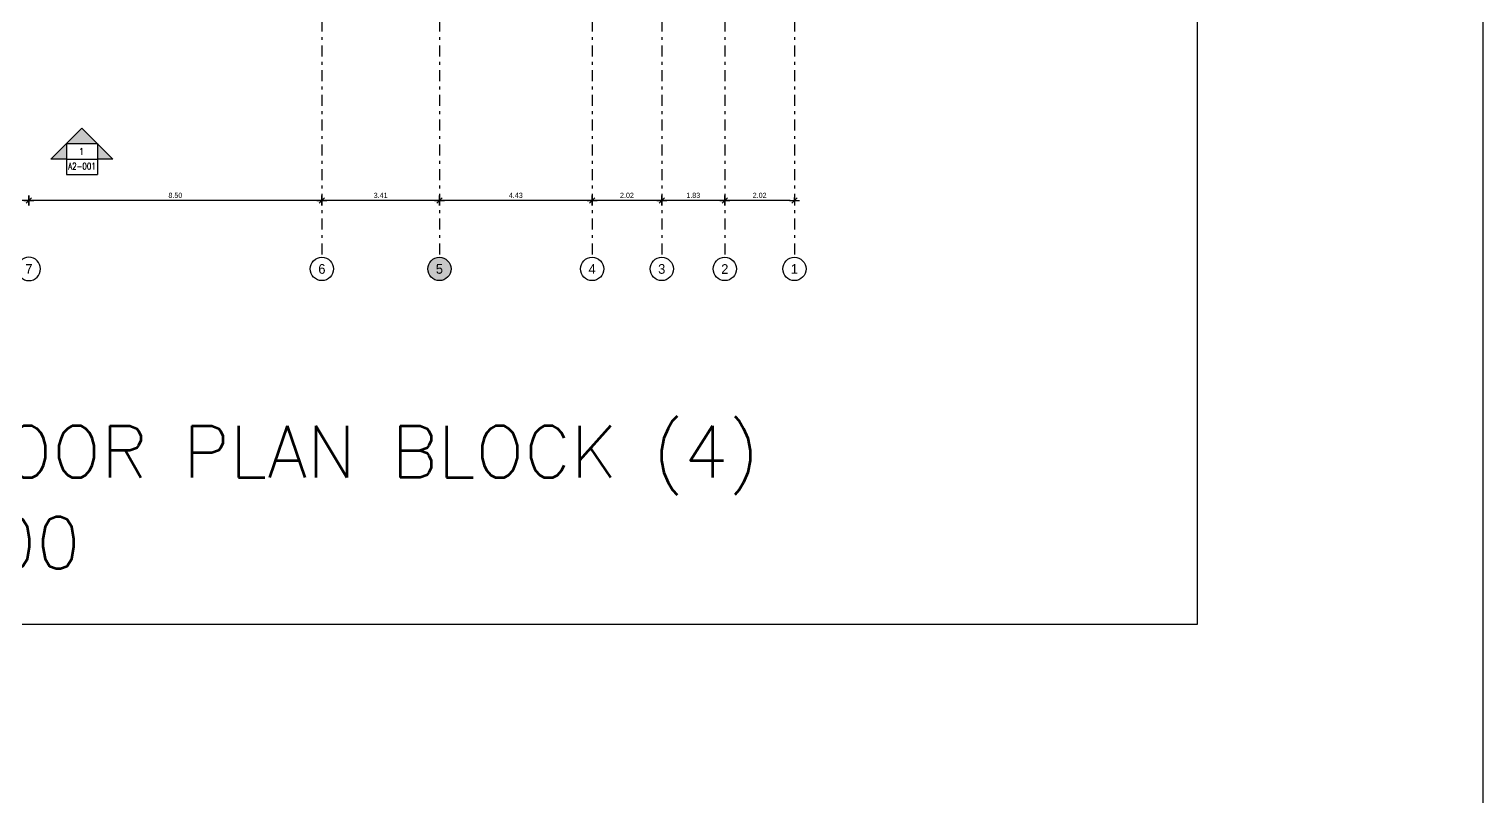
# Model space of a CAD drawing. Extents: x 185 to 567, y -69 to 170.
# Drawn here: x 515.9 to 566.5, y 95 to 121.7 of the extents above; entities that cross this region are included whole.
import ezdxf
from ezdxf.enums import TextEntityAlignment as Align

# ---------------------------------------------------------------- set-up
doc = ezdxf.new("R2010")
doc.units = 0
doc.header["$LTSCALE"] = 0.25
doc.header["$MEASUREMENT"] = 0
doc.header["$PDMODE"] = 35
doc.header["$PDSIZE"] = -1
for name, pattern in [('B4-PLANS$0$DASHDOT', [25.4, 12.7, -6.35, 0, -6.35]), ('B4-PLANS$0$DOT2', [0.125, 0, -0.125]), ('B4-PLANS$0$HIDDEN', [9.525, 6.35, -3.175])]:
    doc.linetypes.add(name, pattern=pattern)
doc.layers.get('0').update_dxf_attribs({"linetype": 'CONTINUOUS'})
doc.layers.get('Defpoints').update_dxf_attribs({"linetype": 'CONTINUOUS'})
for name, color, linetype in [('A-AX', 1, 'B4-PLANS$0$DASHDOT'), ('A-AXM', 4, 'CONTINUOUS'), ('A-EDM', 2, 'CONTINUOUS'), ('A-SYMB-50', 4, 'CONTINUOUS'), ('A-WL', 7, 'CONTINUOUS'), ('Karmid', 1, 'B4-PLANS$0$HIDDEN')]:
    doc.layers.add(name, color=color, linetype=linetype)
doc.styles.add('B4-PLANS$0$AUC-2-5', font='romans.shx', dxfattribs={"width": 0.85})
doc.styles.add('B4-PLANS$0$RAJ-2-5', font='romans.shx', dxfattribs={"width": 0.85})
doc.styles.add('B4-PLANS$0$ROMANS', font='romans.shx')
doc.styles.add('B4-PLANS$0$XA', font='XARAB.SHX')
doc.styles.add('B4-PLANS$0$XARAB', font='xarab.shx')
doc.dimstyles.new('B4-PLANS$0$DIM100', dxfattribs={"dimtxt": 0.15, "dimasz": 0.12, "dimexe": 0.1, "dimexo": 0, "dimgap": 0.05, "dimtad": 1, "dimzin": 3, "dimdsep": 46, "dimtxsty": 'B4-PLANS$0$XARAB', "dimblk": 'B4-PLANS$0$DTICK', "dimcen": 0.09, "dimclrd": 256, "dimclre": 4, "dimclrt": 3, "dimadec": 0, "dimazin": 3, "dimtfac": 1, "dimtix": 1, "dimtmove": 2, "dimatfit": 0, "dimldrblk": 'B4-PLANS$0$DTICK', "dimfxl": 0.15, "dimtolj": 1, "dimtzin": 3, "dimlwd": -3, "dimlwe": -3, "dimarcsym": 0})

# ---------------------------------------------------------------- blocks, each defined once
blk = doc.blocks.new('B4-PLANS$0$ACRU1')
at = {"color": 2}
blk.add_circle((0, 0), 600, dxfattribs=at)
at = {"style": 'B4-PLANS$0$ROMANS'}
blk.add_attdef('A', text='', height=450, dxfattribs=at).set_placement((0, 0), align=Align.MIDDLE)
blk = doc.blocks.new('B4-PLANS$0$DTICK')
for p, q in [((-1.21, 0), (1.21, 0)), ((0, 1.21), (0, -1.21))]:
    blk.add_line(p, q)
at = {"color": 3}
blk.add_line((-0.63, -0.63), (0.63, 0.63), dxfattribs=at)
blk = doc.blocks.new('*D53')
at = {"layer": 'A-EDM', "color": 4, "linetype": 'B4-PLANS$0$DOT2', "lineweight": -3, "transparency": 16777216}
for p, q in [((20.275, -24.585), (20.275, -24.485)), ((22.295, -24.585), (22.295, -24.485))]:
    blk.add_line(p, q, dxfattribs=at)
at = {"layer": 'A-EDM', "lineweight": -3, "transparency": 16777216}
blk.add_line((22.175, -24.585), (20.395, -24.585), dxfattribs=at)
at = {"layer": 'Defpoints', "color": 0, "transparency": 16777216}
for p in [(20.275, -24.585, 0), (20.275, -24.585), (22.295, -24.585, 0)]:
    blk.add_point(p, dxfattribs=at)
at = {"layer": 'A-EDM', "lineweight": -3, "transparency": 16777216, "xscale": 0.12, "yscale": 0.12, "zscale": 0.12, "rotation": 180}
blk.add_blockref('B4-PLANS$0$DTICK', (20.275, -24.585), dxfattribs=at)
at = {"layer": 'A-EDM', "lineweight": -3, "transparency": 16777216, "xscale": 0.12, "yscale": 0.12, "zscale": 0.12}
blk.add_blockref('B4-PLANS$0$DTICK', (22.295, -24.585), dxfattribs=at)
at = {"layer": 'A-EDM', "color": 3, "transparency": 16777216, "insert": (21.285, -24.437), "char_height": 0.15, "attachment_point": 5, "style": 'B4-PLANS$0$XARAB'}
blk.add_mtext('\\A1;2.02', dxfattribs=at)
blk = doc.blocks.new('*D54')
at = {"layer": 'A-EDM', "color": 4, "linetype": 'B4-PLANS$0$DOT2', "lineweight": -3, "transparency": 16777216}
for p, q in [((18.445, -24.585), (18.445, -24.485)), ((20.275, -24.585), (20.275, -24.485))]:
    blk.add_line(p, q, dxfattribs=at)
at = {"layer": 'A-EDM', "lineweight": -3, "transparency": 16777216}
blk.add_line((20.155, -24.585), (18.565, -24.585), dxfattribs=at)
at = {"layer": 'Defpoints', "color": 0, "transparency": 16777216}
for p in [(18.445, -24.585), (18.445, -24.585), (20.275, -24.585, 0)]:
    blk.add_point(p, dxfattribs=at)
at = {"layer": 'A-EDM', "lineweight": -3, "transparency": 16777216, "xscale": 0.12, "yscale": 0.12, "zscale": 0.12, "rotation": 180}
blk.add_blockref('B4-PLANS$0$DTICK', (18.445, -24.585), dxfattribs=at)
at = {"layer": 'A-EDM', "lineweight": -3, "transparency": 16777216, "xscale": 0.12, "yscale": 0.12, "zscale": 0.12}
blk.add_blockref('B4-PLANS$0$DTICK', (20.275, -24.585), dxfattribs=at)
at = {"layer": 'A-EDM', "color": 3, "transparency": 16777216, "insert": (19.36, -24.437), "char_height": 0.15, "attachment_point": 5, "style": 'B4-PLANS$0$XARAB'}
blk.add_mtext('\\A1;1.83', dxfattribs=at)
blk = doc.blocks.new('*D55')
at = {"layer": 'A-EDM', "color": 4, "linetype": 'B4-PLANS$0$DOT2', "lineweight": -3, "transparency": 16777216}
for p, q in [((16.425, -24.585), (16.425, -24.485)), ((18.445, -24.585), (18.445, -24.485))]:
    blk.add_line(p, q, dxfattribs=at)
at = {"layer": 'A-EDM', "lineweight": -3, "transparency": 16777216}
blk.add_line((18.325, -24.585), (16.545, -24.585), dxfattribs=at)
at = {"layer": 'Defpoints', "color": 0, "transparency": 16777216}
for p in [(16.425, -24.585, 0), (16.425, -24.585), (18.445, -24.585)]:
    blk.add_point(p, dxfattribs=at)
at = {"layer": 'A-EDM', "lineweight": -3, "transparency": 16777216, "xscale": 0.12, "yscale": 0.12, "zscale": 0.12, "rotation": 180}
blk.add_blockref('B4-PLANS$0$DTICK', (16.425, -24.585), dxfattribs=at)
at = {"layer": 'A-EDM', "lineweight": -3, "transparency": 16777216, "xscale": 0.12, "yscale": 0.12, "zscale": 0.12}
blk.add_blockref('B4-PLANS$0$DTICK', (18.445, -24.585), dxfattribs=at)
at = {"layer": 'A-EDM', "color": 3, "transparency": 16777216, "insert": (17.435, -24.437), "char_height": 0.15, "attachment_point": 5, "style": 'B4-PLANS$0$XARAB'}
blk.add_mtext('\\A1;2.02', dxfattribs=at)
blk = doc.blocks.new('*D56')
at = {"layer": 'A-EDM', "color": 4, "linetype": 'B4-PLANS$0$DOT2', "lineweight": -3, "transparency": 16777216}
for p, q in [((11.995, -24.585), (11.995, -24.485)), ((16.425, -24.585), (16.425, -24.485))]:
    blk.add_line(p, q, dxfattribs=at)
at = {"layer": 'A-EDM', "lineweight": -3, "transparency": 16777216}
blk.add_line((16.305, -24.585), (12.115, -24.585), dxfattribs=at)
at = {"layer": 'Defpoints', "color": 0, "transparency": 16777216}
for p in [(11.995, -24.585, 0), (11.995, -24.585), (16.425, -24.585, 0)]:
    blk.add_point(p, dxfattribs=at)
at = {"layer": 'A-EDM', "lineweight": -3, "transparency": 16777216, "xscale": 0.12, "yscale": 0.12, "zscale": 0.12, "rotation": 180}
blk.add_blockref('B4-PLANS$0$DTICK', (11.995, -24.585), dxfattribs=at)
at = {"layer": 'A-EDM', "lineweight": -3, "transparency": 16777216, "xscale": 0.12, "yscale": 0.12, "zscale": 0.12}
blk.add_blockref('B4-PLANS$0$DTICK', (16.425, -24.585), dxfattribs=at)
at = {"layer": 'A-EDM', "color": 3, "transparency": 16777216, "insert": (14.21, -24.437), "char_height": 0.15, "attachment_point": 5, "style": 'B4-PLANS$0$XARAB'}
blk.add_mtext('\\A1;4.43', dxfattribs=at)
blk = doc.blocks.new('*D57')
at = {"layer": 'A-EDM', "color": 4, "linetype": 'B4-PLANS$0$DOT2', "lineweight": -3, "transparency": 16777216}
for p, q in [((8.585, -24.585), (8.585, -24.485)), ((11.995, -24.585), (11.995, -24.485))]:
    blk.add_line(p, q, dxfattribs=at)
at = {"layer": 'A-EDM', "lineweight": -3, "transparency": 16777216}
blk.add_line((11.875, -24.585), (8.705, -24.585), dxfattribs=at)
at = {"layer": 'Defpoints', "color": 0, "transparency": 16777216}
for p in [(8.585, -24.585), (8.585, -24.585), (11.995, -24.585, 0)]:
    blk.add_point(p, dxfattribs=at)
at = {"layer": 'A-EDM', "lineweight": -3, "transparency": 16777216, "xscale": 0.12, "yscale": 0.12, "zscale": 0.12, "rotation": 180}
blk.add_blockref('B4-PLANS$0$DTICK', (8.585, -24.585), dxfattribs=at)
at = {"layer": 'A-EDM', "lineweight": -3, "transparency": 16777216, "xscale": 0.12, "yscale": 0.12, "zscale": 0.12}
blk.add_blockref('B4-PLANS$0$DTICK', (11.995, -24.585), dxfattribs=at)
at = {"layer": 'A-EDM', "color": 3, "transparency": 16777216, "insert": (10.29, -24.437), "char_height": 0.15, "attachment_point": 5, "style": 'B4-PLANS$0$XARAB'}
blk.add_mtext('\\A1;3.41', dxfattribs=at)
blk = doc.blocks.new('*D58')
at = {"layer": 'A-EDM', "color": 4, "linetype": 'B4-PLANS$0$DOT2', "lineweight": -3, "transparency": 16777216}
for p, q in [((0.085, -24.585), (0.085, -24.485)), ((8.585, -24.585), (8.585, -24.485))]:
    blk.add_line(p, q, dxfattribs=at)
at = {"layer": 'A-EDM', "lineweight": -3, "transparency": 16777216}
blk.add_line((8.465, -24.585), (0.205, -24.585), dxfattribs=at)
at = {"layer": 'Defpoints', "color": 0, "transparency": 16777216}
for p in [(0.085, -24.585), (0.085, -24.585), (8.585, -24.585)]:
    blk.add_point(p, dxfattribs=at)
at = {"layer": 'A-EDM', "lineweight": -3, "transparency": 16777216, "xscale": 0.12, "yscale": 0.12, "zscale": 0.12, "rotation": 180}
blk.add_blockref('B4-PLANS$0$DTICK', (0.085, -24.585), dxfattribs=at)
at = {"layer": 'A-EDM', "lineweight": -3, "transparency": 16777216, "xscale": 0.12, "yscale": 0.12, "zscale": 0.12}
blk.add_blockref('B4-PLANS$0$DTICK', (8.585, -24.585), dxfattribs=at)
at = {"layer": 'A-EDM', "color": 3, "transparency": 16777216, "insert": (4.335, -24.437), "char_height": 0.15, "attachment_point": 5, "style": 'B4-PLANS$0$XARAB'}
blk.add_mtext('\\A1;8.50', dxfattribs=at)
blk = doc.blocks.new('*D59')
at = {"layer": 'A-EDM', "color": 4, "linetype": 'B4-PLANS$0$DOT2', "lineweight": -3, "transparency": 16777216}
for p, q in [((-4.985, -24.585), (-4.985, -24.485)), ((0.085, -24.585), (0.085, -24.485))]:
    blk.add_line(p, q, dxfattribs=at)
at = {"layer": 'A-EDM', "lineweight": -3, "transparency": 16777216}
blk.add_line((-0.035, -24.585), (-4.865, -24.585), dxfattribs=at)
at = {"layer": 'Defpoints', "color": 0, "transparency": 16777216}
for p in [(-4.985, -24.585), (-4.985, -24.585), (0.085, -24.585)]:
    blk.add_point(p, dxfattribs=at)
at = {"layer": 'A-EDM', "lineweight": -3, "transparency": 16777216, "xscale": 0.12, "yscale": 0.12, "zscale": 0.12, "rotation": 180}
blk.add_blockref('B4-PLANS$0$DTICK', (-4.985, -24.585), dxfattribs=at)
at = {"layer": 'A-EDM', "lineweight": -3, "transparency": 16777216, "xscale": 0.12, "yscale": 0.12, "zscale": 0.12}
blk.add_blockref('B4-PLANS$0$DTICK', (0.085, -24.585), dxfattribs=at)
at = {"layer": 'A-EDM', "color": 3, "transparency": 16777216, "insert": (-2.45, -24.436), "char_height": 0.15, "attachment_point": 5, "style": 'B4-PLANS$0$XARAB'}
blk.add_mtext('\\A1;5.07', dxfattribs=at)
blk = doc.blocks.new('B4-PLANS$0$Bk-Elevation_Dn')
h = blk.add_hatch(color=256)
h.paths.add_polyline_path([(-12.12, 12.12), (-6.06, 6.06), (-6.06, 12.12)])
h.paths.add_polyline_path([(-6.06, 6.06), (0, 0), (6.06, 6.06)])
h.paths.add_polyline_path([(12.12, 12.12), (6.06, 12.12), (6.06, 6.06)])
for p, q in [((-6.06, 6.06), (-6.06, 18.19)), ((-6.06, 18.19), (6.06, 18.19)), ((6.06, 6.06), (6.06, 18.19)), ((-12.12, 12.12), (0, 0)), ((-6.06, 12.12), (-12.12, 12.12)), ((-6.06, 12.12), (6.06, 12.12)), ((0, 0), (12.12, 12.12)), ((12.12, 12.12), (6.06, 12.12)), ((-6.06, 6.06), (6.06, 6.06))]:
    blk.add_line(p, q)
at = {"style": 'B4-PLANS$0$AUC-2-5'}
for tag, height, p in [('ID.', 3.17, (0, 14.9)), ('SHEET', 2.38, (0, 9.15))]:
    blk.add_attdef(tag, text='', height=height, dxfattribs=at).set_placement(p, align=Align.MIDDLE)
blk = doc.blocks.new('B4-PLANS$0$SYM')
at = {"layer": 'A-SYMB-50'}
ref = blk.add_blockref('B4-PLANS$0$Bk-Elevation_Dn', (7.352, -22.198, 0), dxfattribs=dict(at, xscale=-0.07423693242890295, yscale=0.07423693242890295, zscale=0.07423693240877695, rotation=180))
ref.add_attrib('ID.', 'A2-001', dxfattribs={"layer": '0', "height": 0.1875, "rotation": 360, "style": 'B4-PLANS$0$RAJ-2-5', "width": 0.8}).set_placement((7.352, -23.304, 0), align=Align.MIDDLE)
ref.add_attrib('SHEET', '1', dxfattribs={"layer": '0', "height": 0.188, "rotation": 360, "style": 'B4-PLANS$0$RAJ-2-5', "width": 0.85}).set_placement((7.337, -22.877, 0), align=Align.MIDDLE)
blk = doc.blocks.new('B4-PLANS$0$AXES-B2')
at = {"layer": 'A-AX', "ltscale": 0.1}
for p, q in [((8.585, 10.085), (8.585, -26.235)), ((11.995, 10.085), (11.995, -26.235)), ((16.425, 10.085), (16.425, -26.235)), ((18.445, 10.085), (18.445, -26.235)), ((20.275, 10.085), (20.275, -26.235)), ((22.295, 10.085), (22.295, -26.235))]:
    blk.add_line(p, q, dxfattribs=at)
at = {"layer": 'A-AXM'}
ref = blk.add_blockref('B4-PLANS$0$ACRU1', (0.085, -26.573), dxfattribs=dict(at, xscale=-0.0005624999175779749, yscale=0.0005624997429549586, zscale=0.0005625000000080149, rotation=1.778695351006832e-05))
ref.add_attrib('A', '7', dxfattribs={"layer": '0', "height": 0.281, "rotation": 0, "style": 'B4-PLANS$0$XA', "flags": 12}).set_placement((0.085, -26.573), align=Align.MIDDLE)
ref = blk.add_blockref('B4-PLANS$0$ACRU1', (8.585, -26.573), dxfattribs=dict(at, xscale=0.0005624999175779749, yscale=0.0005624999175779749, zscale=0.0005624999175779749, rotation=359.9999822130465))
ref.add_attrib('A', '6', dxfattribs={"layer": '0', "height": 0.281, "rotation": 360, "style": 'B4-PLANS$0$XA', "flags": 12}).set_placement((8.585, -26.573), align=Align.MIDDLE)
ref = blk.add_blockref('B4-PLANS$0$ACRU1', (11.995, -26.573, 0), dxfattribs=dict(at, xscale=0.0005624999175779749, yscale=0.0005624999175779749, zscale=0.0005624999175779749, rotation=359.9999822130465))
ref.add_attrib('A', '5', dxfattribs={"layer": '0', "height": 0.281, "rotation": 360, "style": 'B4-PLANS$0$XA', "flags": 12}).set_placement((11.995, -26.573, 0), align=Align.MIDDLE)
ref = blk.add_blockref('B4-PLANS$0$ACRU1', (16.425, -26.573), dxfattribs=dict(at, xscale=0.0005624999175779749, yscale=0.0005624999175779749, zscale=0.0005624999175779749, rotation=359.9999822130465))
ref.add_attrib('A', '4', dxfattribs={"layer": '0', "height": 0.281, "rotation": 360, "style": 'B4-PLANS$0$XA', "flags": 12}).set_placement((16.425, -26.573), align=Align.MIDDLE)
ref = blk.add_blockref('B4-PLANS$0$ACRU1', (18.445, -26.573), dxfattribs=dict(at, xscale=0.0005624999175779749, yscale=0.0005624999175779749, zscale=0.0005624999175779749, rotation=359.9999822130465))
ref.add_attrib('A', '3', dxfattribs={"layer": '0', "height": 0.281, "rotation": 360, "style": 'B4-PLANS$0$XA', "flags": 12}).set_placement((18.445, -26.573), align=Align.MIDDLE)
ref = blk.add_blockref('B4-PLANS$0$ACRU1', (20.275, -26.573), dxfattribs=dict(at, xscale=0.0005624999175779749, yscale=0.0005624999175779749, zscale=0.0005624999175779749, rotation=359.9999822130465))
ref.add_attrib('A', '2', dxfattribs={"layer": '0', "height": 0.281, "rotation": 360, "style": 'B4-PLANS$0$XA', "flags": 12}).set_placement((20.275, -26.573), align=Align.MIDDLE)
ref = blk.add_blockref('B4-PLANS$0$ACRU1', (22.295, -26.573, 0), dxfattribs=dict(at, xscale=0.000562499917577961, yscale=0.000562499917577961, zscale=0.000562499917577961, rotation=359.9999822130465))
ref.add_attrib('A', '1', dxfattribs={"layer": '0', "height": 0.281, "rotation": 360, "style": 'B4-PLANS$0$XA', "flags": 12}).set_placement((22.295, -26.573, 0), align=Align.MIDDLE)
at = {"layer": 'A-EDM'}
for base, p1, p2, picture, middle in [((-4.985, -24.585), (0.085, -24.585), (-4.985, -24.585), '*D59', (-2.45, -24.436)), ((0.085, -24.585), (8.585, -24.585), (0.085, -24.585), '*D58', (4.335, -24.437)), ((8.585, -24.585), (11.995, -24.585, 0), (8.585, -24.585), '*D57', (10.29, -24.437)), ((11.995, -24.585), (16.425, -24.585, 0), (11.995, -24.585, 0), '*D56', (14.21, -24.437)), ((16.425, -24.585), (18.445, -24.585), (16.425, -24.585, 0), '*D55', (17.435, -24.437)), ((18.445, -24.585), (20.275, -24.585, 0), (18.445, -24.585), '*D54', (19.36, -24.437))]:
    dim = blk.add_linear_dim(base=base, p1=p1, p2=p2, dimstyle='B4-PLANS$0$DIM100', override={"dimfxl": 0.15}, dxfattribs=at)
    dim.commit()
    dim.dimension.update_dxf_attribs({"geometry": picture, "text_midpoint": middle})
dim = blk.add_aligned_dim(p1=(22.295, -24.585, 0), p2=(20.275, -24.585, 0), distance=0, dimstyle='B4-PLANS$0$DIM100', override={"dimfxl": 0.15}, dxfattribs=at)
dim.commit()
dim.dimension.update_dxf_attribs({"geometry": '*D53', "text_midpoint": (21.285, -24.437)})

msp = doc.modelspace()

# ---------------------------------------------------------------- hatches: boundary and pattern name
at = {"layer": 'Karmid'}
h = msp.add_hatch(dxfattribs=at)
h.set_pattern_fill('AR-RSHKE', color=14, scale=0.024, angle=-180, style=0)
h.set_pattern_definition([(180, (489.74733, 142.5653), (-0.612, -0.288), [0.144, -0.12, 0.168, -0.072, 0.216, -0.096]), (180, (489.60333, 142.5533), (-0.612, -0.288), [0.12, -0.456, 0.096, -0.144]), (180, (489.31533, 142.5833), (-0.612, -0.288), [0.072, -0.744]), (270, (489.74733, 142.56531), (0.204, -0.288), [0.276, -0.876]), (270, (489.60333, 142.56531), (0.204, -0.288), [0.27, -0.882]), (270, (489.48333, 142.56531), (0.204, -0.288), [0.252, -0.9]), (270, (489.31533, 142.58331), (0.204, -0.288), [0.276, -0.876]), (270, (489.24333, 142.58331), (0.204, -0.288), [0.276, -0.876]), (270, (489.02733, 142.56531), (0.204, -0.288), [0.264, -0.888])])
h.paths.add_polyline_path([(530.598, 113.324, 1), (529.788, 113.324, 1)])
h.paths.add_polyline_path([(490.125, 142.565), (490.911, 142.565), (490.911, 145.397), (490.227, 146.081), (490.125, 146.081)])
h.paths.add_polyline_path([(525.892, 157.455), (526.311, 157.455), (526.311, 157.981), (525.892, 157.981)])

# ---------------------------------------------------------------- linework, layer by layer
at = {"layer": 'A-WL', "linetype": 'ByBlock'}
msp.add_lwpolyline([(185.428, 169.995), (566.523, 169.995), (566.523, -69.274), (185.428, -69.274)], close=True, dxfattribs=at)
at = {"layer": 'Defpoints'}
msp.add_lwpolyline([(556.589, 167.434), (473.761, 167.434), (473.761, 100.95), (556.589, 100.95)], close=True, dxfattribs=at)

# ---------------------------------------------------------------- block references
at = {"layer": 'A-EDM', "linetype": 'ByBlock', "ltscale": 2, "xscale": 1.2, "yscale": 1.2, "zscale": 1.2}
msp.add_blockref('B4-PLANS$0$AXES-B2', (515.799, 145.211), dxfattribs=at)
at = {"layer": 'A-SYMB-50', "xscale": 1.2, "yscale": 1.2, "zscale": 1.2}
msp.add_blockref('B4-PLANS$0$SYM', (508.926, 144.866, 0), dxfattribs=at)

# ---------------------------------------------------------------- texts
at = {"layer": 'Defpoints', "style": 'B4-PLANS$0$ROMANS'}
for s, p in [('UPPER ROOF FLOOR PLAN BLOCK (4)', (495.421, 106.058, 0)), ('1\\100', (510.447, 102.887, 0))]:
    msp.add_text(s, height=1.8, dxfattribs=at).set_placement(p)

doc.saveas('drawing.dxf')
